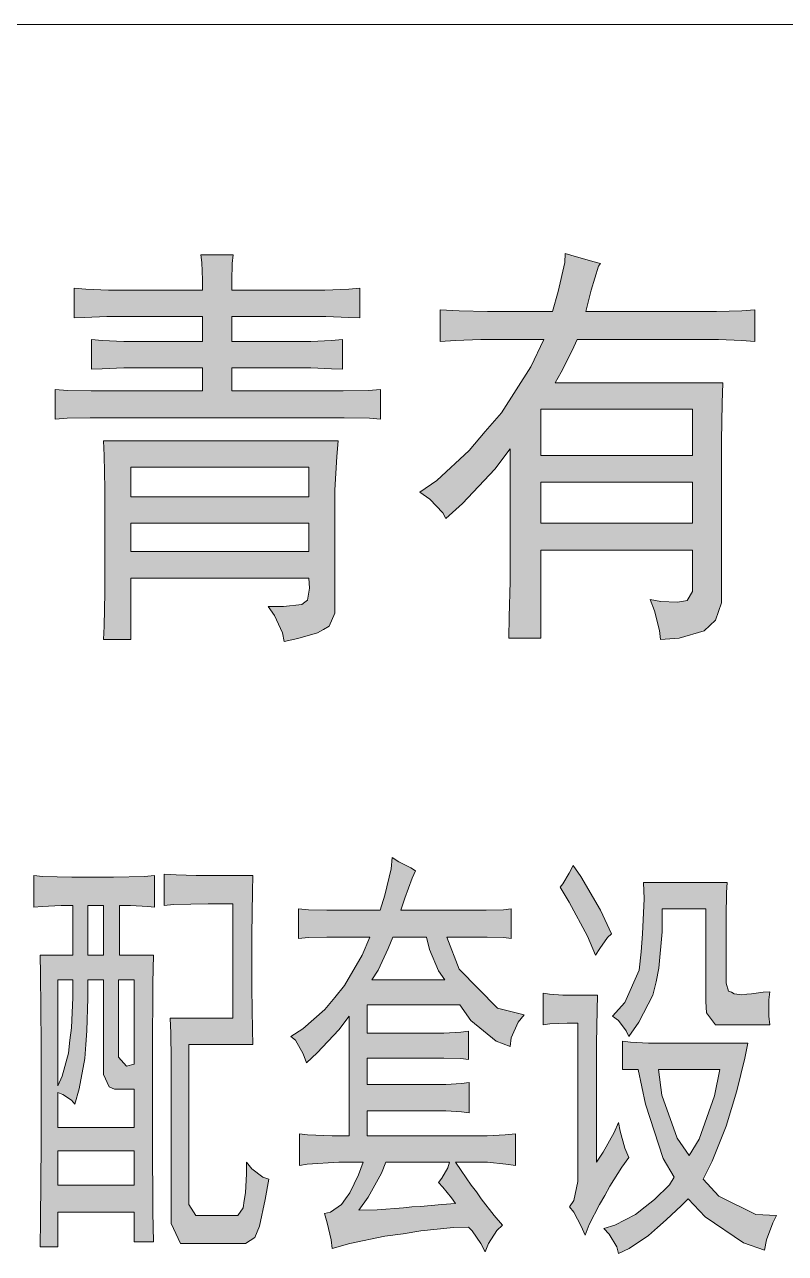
# Model space of a CAD drawing. Header units: millimetres. Extents: x 0 to 207, y 0 to 293.
# Drawn here: x 123.12 to 128.71, y 256.02 to 265.05 of the extents above; entities that cross this region are included whole.
import ezdxf

# ---------------------------------------------------------------- set-up
doc = ezdxf.new("R2010")
doc.units = ezdxf.units.MM

msp = doc.modelspace()

# ---------------------------------------------------------------- hatches: boundary and pattern name
h = msp.add_hatch(color=0)
h.dxf.hatch_style = 2
h.paths.add_polyline_path([(124.6505, 263.359194), (124.643444, 263.295694), (124.639917, 263.168694), (124.639917, 263.101667), (125.229056, 263.101667), (125.324306, 263.101667), (125.500694, 263.108722), (125.581833, 263.115778), (125.581833, 262.897056), (125.500694, 262.900583), (125.331361, 262.907639), (125.239639, 262.907639), (124.639917, 262.907639), (124.639917, 262.724194), (125.154972, 262.724194), (125.222, 262.724194), (125.373694, 262.73125), (125.454833, 262.738306), (125.454833, 262.519583), (125.373694, 262.523111), (125.222, 262.530167), (125.154972, 262.530167), (124.639917, 262.530167), (124.639917, 262.360833), (125.356056, 262.360833), (125.458361, 262.360833), (125.645333, 262.364361), (125.733528, 262.371417), (125.733528, 262.152694), (125.652389, 262.15975), (125.465417, 262.163278), (125.356056, 262.163278), (123.687417, 262.163278), (123.599222, 262.163278), (123.429889, 262.15975), (123.341694, 262.152694), (123.341694, 262.371417), (123.433417, 262.364361), (123.606278, 262.360833), (123.687417, 262.360833), (124.424722, 262.360833), (124.424722, 262.530167), (123.930833, 262.530167), (123.846167, 262.530167), (123.687417, 262.523111), (123.609806, 262.519583), (123.609806, 262.738306), (123.687417, 262.73125), (123.846167, 262.724194), (123.930833, 262.724194), (124.424722, 262.724194), (124.424722, 262.907639), (123.814417, 262.907639), (123.722694, 262.907639), (123.556889, 262.900583), (123.482806, 262.897056), (123.482806, 263.115778), (123.567472, 263.108722), (123.733278, 263.101667), (123.814417, 263.101667), (124.424722, 263.101667), (124.424722, 263.17575), (124.421194, 263.30275), (124.414139, 263.359194)])
h = msp.add_hatch(color=0)
h.paths.add_polyline_path([(126.022806, 261.616472), (126.146278, 261.701139), (126.386167, 261.923389), (126.502583, 262.060972), (126.622528, 262.198556), (126.837722, 262.537222), (126.932972, 262.738306), (126.544917, 262.738306), (126.470833, 262.738306), (126.283861, 262.73125), (126.170972, 262.724194), (126.170972, 262.957028), (126.312083, 262.949972), (126.520222, 262.942917), (126.590778, 262.942917), (126.996472, 262.942917), (127.038806, 263.091083), (127.088194, 263.30275), (127.091722, 263.369778), (127.172861, 263.345083), (127.303389, 263.309806), (127.34925, 263.295694), (127.335139, 263.278056), (127.282222, 263.101667), (127.243417, 262.942917), (128.11125, 262.942917), (128.202972, 262.942917), (128.389944, 262.949972), (128.485194, 262.957028), (128.485194, 262.724194), (128.389944, 262.73125), (128.217083, 262.738306), (128.143, 262.738306), (127.179917, 262.738306), (127.141111, 262.657167), (127.059972, 262.498417), (127.017639, 262.420806), (128.248833, 262.420806), (128.245306, 262.269111), (128.23825, 261.993944), (128.23825, 261.874), (128.23825, 260.886222), (128.23825, 260.801556), (128.195917, 260.674556), (128.153583, 260.63575), (128.11125, 260.596944), (127.927806, 260.544028), (127.790222, 260.533444), (127.783167, 260.600472), (127.747889, 260.745111), (127.716139, 260.82625), (127.79375, 260.812139), (127.913694, 260.808611), (127.948972, 260.812139), (127.987778, 260.819194), (128.026583, 260.886222), (128.026583, 260.946194), (128.026583, 261.189611), (126.911806, 261.189611), (126.911806, 260.544028), (126.675444, 260.544028), (126.678972, 260.69925), (126.686028, 260.960306), (126.686028, 261.069667), (126.686028, 261.933972), (126.573139, 261.785806), (126.336778, 261.531806), (126.213306, 261.422444), (126.192139, 261.464778), (126.096889, 261.563556)])
h.paths.add_polyline_path([(128.026583, 261.884583), (128.026583, 262.226778), (126.911806, 262.226778), (126.911806, 261.884583)])
h.paths.add_polyline_path([(128.026583, 261.387167), (128.026583, 261.690556), (126.911806, 261.690556), (126.911806, 261.387167)])
h = msp.add_hatch(color=0)
h.paths.add_polyline_path([(124.908028, 260.776861), (125.020917, 260.776861), (125.154972, 260.790972), (125.176139, 260.808611), (125.197306, 260.822722), (125.211417, 260.910917), (125.207889, 260.985), (123.899083, 260.985), (123.899083, 260.533444), (123.698, 260.533444), (123.701528, 260.632222), (123.708583, 260.879167), (123.708583, 261.030861), (123.708583, 261.507111), (123.708583, 261.641167), (123.701528, 261.884583), (123.698, 261.993944), (125.423083, 261.993944), (125.4125, 261.877528), (125.398389, 261.630583), (125.398389, 261.496528), (125.398389, 260.801556), (125.398389, 260.727472), (125.356056, 260.632222), (125.313722, 260.607528), (125.271389, 260.582833), (125.12675, 260.5405), (125.024444, 260.519333), (125.013861, 260.582833), (124.953889, 260.709833)])
h.paths.add_polyline_path([(125.207889, 261.581194), (125.207889, 261.799917), (123.899083, 261.799917), (123.899083, 261.581194)])
h.paths.add_polyline_path([(125.207889, 261.179028), (125.207889, 261.387167), (123.899083, 261.387167), (123.899083, 261.179028)])
h = msp.add_hatch(color=0)
h.paths.add_polyline_path([(125.991056, 258.833056), (125.966361, 258.780139), (125.913444, 258.631972), (125.881694, 258.543778), (126.446139, 258.543778), (126.509639, 258.543778), (126.636639, 258.547306), (126.693083, 258.554361), (126.693083, 258.335639), (126.640167, 258.342694), (126.516694, 258.346222), (126.446139, 258.346222), (126.220361, 258.346222), (126.312083, 258.109861), (126.594306, 257.824111), (126.788333, 257.774722), (126.746, 257.721806), (126.693083, 257.605389), (126.686028, 257.541889), (126.583722, 257.580694), (126.39675, 257.732389), (126.315611, 257.848806), (125.63475, 257.848806), (125.63475, 257.640667), (126.139222, 257.640667), (126.199194, 257.640667), (126.322667, 257.647722), (126.379111, 257.654778), (126.379111, 257.446639), (126.322667, 257.453694), (126.199194, 257.457222), (126.139222, 257.457222), (125.63475, 257.457222), (125.63475, 257.263194), (126.153333, 257.263194), (126.213306, 257.263194), (126.329722, 257.27025), (126.386167, 257.277306), (126.386167, 257.055056), (126.329722, 257.062111), (126.213306, 257.069167), (126.153333, 257.069167), (125.63475, 257.069167), (125.63475, 256.885722), (126.453194, 256.885722), (126.516694, 256.885722), (126.65075, 256.892778), (126.724833, 256.899833), (126.724833, 256.667), (126.654278, 256.677583), (126.520222, 256.691694), (126.453194, 256.691694), (126.283861, 256.691694), (126.326194, 256.631722), (126.400278, 256.522361), (126.439083, 256.472972), (126.474361, 256.423583), (126.569611, 256.300111), (126.629583, 256.229556), (126.58725, 256.19075), (126.527278, 256.0955), (126.502583, 256.032), (126.470833, 256.0955), (126.407333, 256.187222), (126.379111, 256.215444), (126.26975, 256.211917), (126.029861, 256.187222), (125.899333, 256.166056), (125.765278, 256.148417), (125.50775, 256.0955), (125.377222, 256.056694), (125.370167, 256.120194), (125.341944, 256.247194), (125.320778, 256.314222), (125.366639, 256.324806), (125.447778, 256.38125), (125.476, 256.423583), (125.50775, 256.465917), (125.57125, 256.599972), (125.606528, 256.691694), (125.426611, 256.691694), (125.193778, 256.677583), (125.137333, 256.667), (125.137333, 256.899833), (125.197306, 256.892778), (125.377222, 256.885722), (125.504222, 256.885722), (125.504222, 257.764139), (125.426611, 257.665361), (125.267861, 257.496028), (125.19025, 257.421944), (125.165556, 257.488972), (125.109111, 257.58775), (125.073833, 257.615972), (125.162028, 257.672417), (125.324306, 257.813528), (125.398389, 257.901722), (125.468944, 257.989917), (125.599472, 258.212167), (125.655917, 258.346222), (125.401917, 258.346222), (125.338417, 258.346222), (125.204361, 258.342694), (125.130278, 258.335639), (125.130278, 258.554361), (125.204361, 258.547306), (125.338417, 258.543778), (125.401917, 258.543778), (125.73, 258.543778), (125.765278, 258.653139), (125.811139, 258.847167), (125.818194, 258.931833), (125.867583, 258.900083), (125.955778, 258.854222)])
h.paths.add_polyline_path([(125.574778, 256.338917), (125.708833, 256.342444), (125.902861, 256.356556), (125.962833, 256.363611), (126.026333, 256.367139), (126.185083, 256.38125), (126.283861, 256.388306), (126.255639, 256.430639), (126.192139, 256.50825), (126.160389, 256.543528), (126.185083, 256.575278), (126.227417, 256.649361), (126.241528, 256.691694), (125.772333, 256.691694), (125.740583, 256.610556), (125.641806, 256.434167)])
h.paths.add_polyline_path([(126.20625, 258.03225), (126.160389, 258.099278), (126.093361, 258.2545), (126.072194, 258.346222), (125.82525, 258.346222), (125.789972, 258.261556), (125.715889, 258.102806), (125.670028, 258.03225)])
h = msp.add_hatch(color=0)
h.dxf.hatch_style = 2
h.paths.add_polyline_path([(127.148167, 258.871861), (127.204611, 258.790722), (127.34925, 258.543778), (127.430389, 258.370917), (127.402167, 258.342694), (127.345722, 258.261556), (127.313972, 258.212167), (127.254, 258.353278), (127.119944, 258.60375), (127.052917, 258.713111), (127.074083, 258.737806), (127.119944, 258.815417)])
h = msp.add_hatch(color=0)
h.paths.add_polyline_path([(123.472222, 258.212167), (123.472222, 258.579056), (123.387556, 258.579056), (123.246444, 258.572), (123.186472, 258.564944), (123.186472, 258.797778), (123.249972, 258.790722), (123.465167, 258.787194), (123.616861, 258.787194), (123.772083, 258.787194), (123.997861, 258.790722), (124.071944, 258.797778), (124.071944, 258.564944), (124.022556, 258.572), (123.895556, 258.579056), (123.814417, 258.579056), (123.814417, 258.212167), (124.064889, 258.212167), (124.061361, 258.011083), (124.057833, 257.496028), (124.057833, 257.178528), (124.057833, 256.861028), (124.061361, 256.324806), (124.064889, 256.106083), (123.923778, 256.106083), (123.923778, 256.324806), (123.362861, 256.324806), (123.362861, 256.070806), (123.232333, 256.070806), (123.235861, 256.264833), (123.239389, 256.82575), (123.239389, 257.189111), (123.239389, 257.563056), (123.235861, 258.074583), (123.232333, 258.212167)])
h.paths.add_polyline_path([(123.362861, 256.945694), (123.923778, 256.945694), (123.923778, 257.227917), (123.779139, 257.227917), (123.740333, 257.245556), (123.698, 257.337278), (123.698, 257.411361), (123.698, 258.03225), (123.581583, 258.03225), (123.581583, 257.898194), (123.574528, 257.658306), (123.567472, 257.556), (123.560417, 257.453694), (123.518083, 257.231444), (123.486333, 257.118556), (123.461639, 257.146778), (123.398139, 257.189111), (123.362861, 257.203222)])
h.paths.add_polyline_path([(123.923778, 256.522361), (123.923778, 256.776361), (123.362861, 256.776361), (123.362861, 256.522361)])
h.paths.add_polyline_path([(123.807361, 257.541889), (123.807361, 257.464278), (123.867333, 257.39725), (123.923778, 257.411361), (123.923778, 258.03225), (123.807361, 258.03225)])
h.paths.add_polyline_path([(123.362861, 257.252611), (123.394611, 257.323167), (123.440472, 257.4925), (123.451056, 257.58775), (123.461639, 257.679472), (123.472222, 257.901722), (123.472222, 258.03225), (123.362861, 258.03225)])
h.paths.add_polyline_path([(123.698, 258.212167), (123.698, 258.579056), (123.581583, 258.579056), (123.581583, 258.212167)])
h = msp.add_hatch(color=0)
h.dxf.hatch_style = 2
h.paths.add_polyline_path([(124.1425, 258.808361), (124.230694, 258.804833), (124.378861, 258.797778), (124.435306, 258.797778), (124.795139, 258.797778), (124.791611, 258.681361), (124.788083, 258.363861), (124.788083, 258.166306), (124.788083, 257.96875), (124.791611, 257.665361), (124.795139, 257.556), (124.325944, 257.556), (124.325944, 256.458861), (124.325944, 256.38125), (124.375333, 256.300111), (124.421194, 256.300111), (124.654028, 256.300111), (124.685778, 256.300111), (124.724583, 256.356556), (124.731639, 256.409472), (124.742222, 256.465917), (124.749278, 256.607028), (124.749278, 256.691694), (124.788083, 256.642306), (124.869222, 256.582333), (124.911556, 256.568222), (124.886861, 256.416528), (124.844528, 256.2225), (124.826889, 256.180167), (124.80925, 256.137833), (124.742222, 256.0955), (124.692833, 256.0955), (124.325944, 256.0955), (124.262444, 256.0955), (124.195417, 256.240139), (124.195417, 256.388306), (124.195417, 257.361972), (124.195417, 257.446639), (124.191889, 257.640667), (124.188361, 257.750028), (124.646972, 257.750028), (124.646972, 258.589639), (124.467056, 258.589639), (124.213056, 258.586111), (124.1425, 258.579056)])
h = msp.add_hatch(color=0)
h.dxf.hatch_style = 2
h.paths.add_polyline_path([(128.255889, 257.700639), (128.195917, 257.700639), (128.128889, 257.788833), (128.125361, 257.8735), (128.125361, 258.554361), (127.804333, 258.554361), (127.804333, 258.385028), (127.779639, 258.116917), (127.758472, 258.018139), (127.733778, 257.919361), (127.631472, 257.721806), (127.557389, 257.615972), (127.53975, 257.658306), (127.483306, 257.732389), (127.437444, 257.764139), (127.529167, 257.866444), (127.635, 258.102806), (127.649111, 258.236861), (127.659694, 258.370917), (127.670278, 258.628444), (127.66675, 258.748389), (128.280583, 258.748389), (128.277056, 258.674306), (128.273528, 258.494389), (128.273528, 258.385028), (128.273528, 258.053417), (128.273528, 258.007556), (128.291167, 257.947583), (128.312333, 257.940528), (128.3335, 257.929944), (128.389944, 257.922889), (128.425222, 257.926417), (128.4605, 257.929944), (128.545167, 257.940528), (128.594556, 257.944056), (128.5875, 257.884083), (128.5875, 257.764139), (128.594556, 257.700639)])
h = msp.add_hatch(color=0)
h.dxf.hatch_style = 2
h.paths.add_polyline_path([(127.328083, 257.919361), (127.324556, 257.81), (127.321028, 257.566583), (127.321028, 257.432528), (127.321028, 256.691694), (127.370417, 256.765778), (127.451556, 256.910417), (127.483306, 256.9845), (127.493889, 256.921), (127.529167, 256.794), (127.557389, 256.726972), (127.508, 256.656417), (127.419806, 256.515306), (127.381, 256.448278), (127.342194, 256.38125), (127.268111, 256.233083), (127.236361, 256.155472), (127.208139, 256.2225), (127.155222, 256.324806), (127.123472, 256.363611), (127.155222, 256.409472), (127.183444, 256.550583), (127.183444, 256.642306), (127.183444, 257.71475), (127.105833, 257.71475), (126.978833, 257.707694), (126.929444, 257.700639), (126.929444, 257.933472), (126.975306, 257.926417), (127.074083, 257.919361), (127.123472, 257.919361)])
h = msp.add_hatch(color=0)
h.paths.add_polyline_path([(127.511528, 257.580694), (127.5715, 257.573639), (127.702028, 257.566583), (127.776111, 257.566583), (128.432278, 257.566583), (128.411111, 257.457222), (128.351139, 257.217333), (128.312333, 257.086806), (128.273528, 256.956278), (128.171222, 256.69875), (128.104194, 256.568222), (128.220611, 256.441222), (128.49225, 256.307167), (128.643944, 256.300111), (128.615722, 256.247194), (128.569861, 256.120194), (128.55575, 256.046111), (128.400528, 256.099028), (128.118306, 256.289528), (127.994833, 256.423583), (127.945444, 256.374194), (127.832556, 256.268361), (127.769056, 256.211917), (127.702028, 256.151944), (127.560917, 256.056694), (127.483306, 256.021417), (127.469194, 256.070806), (127.41275, 256.162528), (127.373944, 256.204861), (127.455083, 256.229556), (127.606778, 256.307167), (127.677333, 256.363611), (127.747889, 256.416528), (127.85725, 256.525889), (127.892528, 256.582333), (127.811389, 256.719917), (127.680861, 257.118556), (127.627944, 257.372556), (127.511528, 257.372556)])
h.paths.add_polyline_path([(128.001889, 256.741083), (128.075972, 256.861028), (128.188861, 257.178528), (128.227667, 257.372556), (127.776111, 257.372556), (127.800806, 257.185583), (127.913694, 256.868083)])

# ---------------------------------------------------------------- linework, layer by layer
at = {"color": 0, "lineweight": 0}
msp.add_lwpolyline([(77.840417, 265.052528), (201.9935, 265.052528)], dxfattribs=at)
for points in [[(124.6505, 263.359194), (124.643444, 263.295694), (124.639917, 263.168694), (124.639917, 263.101667), (125.229056, 263.101667), (125.324306, 263.101667), (125.500694, 263.108722), (125.581833, 263.115778), (125.581833, 262.897056), (125.500694, 262.900583), (125.331361, 262.907639), (125.239639, 262.907639), (124.639917, 262.907639), (124.639917, 262.724194), (125.154972, 262.724194), (125.222, 262.724194), (125.373694, 262.73125), (125.454833, 262.738306), (125.454833, 262.519583), (125.373694, 262.523111), (125.222, 262.530167), (125.154972, 262.530167), (124.639917, 262.530167), (124.639917, 262.360833), (125.356056, 262.360833), (125.458361, 262.360833), (125.645333, 262.364361), (125.733528, 262.371417), (125.733528, 262.152694), (125.652389, 262.15975), (125.465417, 262.163278), (125.356056, 262.163278), (123.687417, 262.163278), (123.599222, 262.163278), (123.429889, 262.15975), (123.341694, 262.152694), (123.341694, 262.371417), (123.433417, 262.364361), (123.606278, 262.360833), (123.687417, 262.360833), (124.424722, 262.360833), (124.424722, 262.530167), (123.930833, 262.530167), (123.846167, 262.530167), (123.687417, 262.523111), (123.609806, 262.519583), (123.609806, 262.738306), (123.687417, 262.73125), (123.846167, 262.724194), (123.930833, 262.724194), (124.424722, 262.724194), (124.424722, 262.907639), (123.814417, 262.907639), (123.722694, 262.907639), (123.556889, 262.900583), (123.482806, 262.897056), (123.482806, 263.115778), (123.567472, 263.108722), (123.733278, 263.101667), (123.814417, 263.101667), (124.424722, 263.101667), (124.424722, 263.17575), (124.421194, 263.30275), (124.414139, 263.359194)], [(126.022806, 261.616472), (126.146278, 261.701139), (126.386167, 261.923389), (126.502583, 262.060972), (126.622528, 262.198556), (126.837722, 262.537222), (126.932972, 262.738306), (126.544917, 262.738306), (126.470833, 262.738306), (126.283861, 262.73125), (126.170972, 262.724194), (126.170972, 262.957028), (126.312083, 262.949972), (126.520222, 262.942917), (126.590778, 262.942917), (126.996472, 262.942917), (127.038806, 263.091083), (127.088194, 263.30275), (127.091722, 263.369778), (127.172861, 263.345083), (127.303389, 263.309806), (127.34925, 263.295694), (127.335139, 263.278056), (127.282222, 263.101667), (127.243417, 262.942917), (128.11125, 262.942917), (128.202972, 262.942917), (128.389944, 262.949972), (128.485194, 262.957028), (128.485194, 262.724194), (128.389944, 262.73125), (128.217083, 262.738306), (128.143, 262.738306), (127.179917, 262.738306), (127.141111, 262.657167), (127.059972, 262.498417), (127.017639, 262.420806), (128.248833, 262.420806), (128.245306, 262.269111), (128.23825, 261.993944), (128.23825, 261.874), (128.23825, 260.886222), (128.23825, 260.801556), (128.195917, 260.674556), (128.153583, 260.63575), (128.11125, 260.596944), (127.927806, 260.544028), (127.790222, 260.533444), (127.783167, 260.600472), (127.747889, 260.745111), (127.716139, 260.82625), (127.79375, 260.812139), (127.913694, 260.808611), (127.948972, 260.812139), (127.987778, 260.819194), (128.026583, 260.886222), (128.026583, 260.946194), (128.026583, 261.189611), (126.911806, 261.189611), (126.911806, 260.544028), (126.675444, 260.544028), (126.678972, 260.69925), (126.686028, 260.960306), (126.686028, 261.069667), (126.686028, 261.933972), (126.573139, 261.785806), (126.336778, 261.531806), (126.213306, 261.422444), (126.192139, 261.464778), (126.096889, 261.563556)], [(128.026583, 261.884583), (128.026583, 262.226778), (126.911806, 262.226778), (126.911806, 261.884583)], [(124.908028, 260.776861), (125.020917, 260.776861), (125.154972, 260.790972), (125.176139, 260.808611), (125.197306, 260.822722), (125.211417, 260.910917), (125.207889, 260.985), (123.899083, 260.985), (123.899083, 260.533444), (123.698, 260.533444), (123.701528, 260.632222), (123.708583, 260.879167), (123.708583, 261.030861), (123.708583, 261.507111), (123.708583, 261.641167), (123.701528, 261.884583), (123.698, 261.993944), (125.423083, 261.993944), (125.4125, 261.877528), (125.398389, 261.630583), (125.398389, 261.496528), (125.398389, 260.801556), (125.398389, 260.727472), (125.356056, 260.632222), (125.313722, 260.607528), (125.271389, 260.582833), (125.12675, 260.5405), (125.024444, 260.519333), (125.013861, 260.582833), (124.953889, 260.709833)], [(125.207889, 261.581194), (125.207889, 261.799917), (123.899083, 261.799917), (123.899083, 261.581194)], [(128.026583, 261.387167), (128.026583, 261.690556), (126.911806, 261.690556), (126.911806, 261.387167)], [(125.207889, 261.179028), (125.207889, 261.387167), (123.899083, 261.387167), (123.899083, 261.179028)], [(125.991056, 258.833056), (125.966361, 258.780139), (125.913444, 258.631972), (125.881694, 258.543778), (126.446139, 258.543778), (126.509639, 258.543778), (126.636639, 258.547306), (126.693083, 258.554361), (126.693083, 258.335639), (126.640167, 258.342694), (126.516694, 258.346222), (126.446139, 258.346222), (126.220361, 258.346222), (126.312083, 258.109861), (126.594306, 257.824111), (126.788333, 257.774722), (126.746, 257.721806), (126.693083, 257.605389), (126.686028, 257.541889), (126.583722, 257.580694), (126.39675, 257.732389), (126.315611, 257.848806), (125.63475, 257.848806), (125.63475, 257.640667), (126.139222, 257.640667), (126.199194, 257.640667), (126.322667, 257.647722), (126.379111, 257.654778), (126.379111, 257.446639), (126.322667, 257.453694), (126.199194, 257.457222), (126.139222, 257.457222), (125.63475, 257.457222), (125.63475, 257.263194), (126.153333, 257.263194), (126.213306, 257.263194), (126.329722, 257.27025), (126.386167, 257.277306), (126.386167, 257.055056), (126.329722, 257.062111), (126.213306, 257.069167), (126.153333, 257.069167), (125.63475, 257.069167), (125.63475, 256.885722), (126.453194, 256.885722), (126.516694, 256.885722), (126.65075, 256.892778), (126.724833, 256.899833), (126.724833, 256.667), (126.654278, 256.677583), (126.520222, 256.691694), (126.453194, 256.691694), (126.283861, 256.691694), (126.326194, 256.631722), (126.400278, 256.522361), (126.439083, 256.472972), (126.474361, 256.423583), (126.569611, 256.300111), (126.629583, 256.229556), (126.58725, 256.19075), (126.527278, 256.0955), (126.502583, 256.032), (126.470833, 256.0955), (126.407333, 256.187222), (126.379111, 256.215444), (126.26975, 256.211917), (126.029861, 256.187222), (125.899333, 256.166056), (125.765278, 256.148417), (125.50775, 256.0955), (125.377222, 256.056694), (125.370167, 256.120194), (125.341944, 256.247194), (125.320778, 256.314222), (125.366639, 256.324806), (125.447778, 256.38125), (125.476, 256.423583), (125.50775, 256.465917), (125.57125, 256.599972), (125.606528, 256.691694), (125.426611, 256.691694), (125.193778, 256.677583), (125.137333, 256.667), (125.137333, 256.899833), (125.197306, 256.892778), (125.377222, 256.885722), (125.504222, 256.885722), (125.504222, 257.764139), (125.426611, 257.665361), (125.267861, 257.496028), (125.19025, 257.421944), (125.165556, 257.488972), (125.109111, 257.58775), (125.073833, 257.615972), (125.162028, 257.672417), (125.324306, 257.813528), (125.398389, 257.901722), (125.468944, 257.989917), (125.599472, 258.212167), (125.655917, 258.346222), (125.401917, 258.346222), (125.338417, 258.346222), (125.204361, 258.342694), (125.130278, 258.335639), (125.130278, 258.554361), (125.204361, 258.547306), (125.338417, 258.543778), (125.401917, 258.543778), (125.73, 258.543778), (125.765278, 258.653139), (125.811139, 258.847167), (125.818194, 258.931833), (125.867583, 258.900083), (125.955778, 258.854222)], [(127.148167, 258.871861), (127.204611, 258.790722), (127.34925, 258.543778), (127.430389, 258.370917), (127.402167, 258.342694), (127.345722, 258.261556), (127.313972, 258.212167), (127.254, 258.353278), (127.119944, 258.60375), (127.052917, 258.713111), (127.074083, 258.737806), (127.119944, 258.815417)], [(123.472222, 258.212167), (123.472222, 258.579056), (123.387556, 258.579056), (123.246444, 258.572), (123.186472, 258.564944), (123.186472, 258.797778), (123.249972, 258.790722), (123.465167, 258.787194), (123.616861, 258.787194), (123.772083, 258.787194), (123.997861, 258.790722), (124.071944, 258.797778), (124.071944, 258.564944), (124.022556, 258.572), (123.895556, 258.579056), (123.814417, 258.579056), (123.814417, 258.212167), (124.064889, 258.212167), (124.061361, 258.011083), (124.057833, 257.496028), (124.057833, 257.178528), (124.057833, 256.861028), (124.061361, 256.324806), (124.064889, 256.106083), (123.923778, 256.106083), (123.923778, 256.324806), (123.362861, 256.324806), (123.362861, 256.070806), (123.232333, 256.070806), (123.235861, 256.264833), (123.239389, 256.82575), (123.239389, 257.189111), (123.239389, 257.563056), (123.235861, 258.074583), (123.232333, 258.212167)], [(124.1425, 258.808361), (124.230694, 258.804833), (124.378861, 258.797778), (124.435306, 258.797778), (124.795139, 258.797778), (124.791611, 258.681361), (124.788083, 258.363861), (124.788083, 258.166306), (124.788083, 257.96875), (124.791611, 257.665361), (124.795139, 257.556), (124.325944, 257.556), (124.325944, 256.458861), (124.325944, 256.38125), (124.375333, 256.300111), (124.421194, 256.300111), (124.654028, 256.300111), (124.685778, 256.300111), (124.724583, 256.356556), (124.731639, 256.409472), (124.742222, 256.465917), (124.749278, 256.607028), (124.749278, 256.691694), (124.788083, 256.642306), (124.869222, 256.582333), (124.911556, 256.568222), (124.886861, 256.416528), (124.844528, 256.2225), (124.826889, 256.180167), (124.80925, 256.137833), (124.742222, 256.0955), (124.692833, 256.0955), (124.325944, 256.0955), (124.262444, 256.0955), (124.195417, 256.240139), (124.195417, 256.388306), (124.195417, 257.361972), (124.195417, 257.446639), (124.191889, 257.640667), (124.188361, 257.750028), (124.646972, 257.750028), (124.646972, 258.589639), (124.467056, 258.589639), (124.213056, 258.586111), (124.1425, 258.579056)], [(128.255889, 257.700639), (128.195917, 257.700639), (128.128889, 257.788833), (128.125361, 257.8735), (128.125361, 258.554361), (127.804333, 258.554361), (127.804333, 258.385028), (127.779639, 258.116917), (127.758472, 258.018139), (127.733778, 257.919361), (127.631472, 257.721806), (127.557389, 257.615972), (127.53975, 257.658306), (127.483306, 257.732389), (127.437444, 257.764139), (127.529167, 257.866444), (127.635, 258.102806), (127.649111, 258.236861), (127.659694, 258.370917), (127.670278, 258.628444), (127.66675, 258.748389), (128.280583, 258.748389), (128.277056, 258.674306), (128.273528, 258.494389), (128.273528, 258.385028), (128.273528, 258.053417), (128.273528, 258.007556), (128.291167, 257.947583), (128.312333, 257.940528), (128.3335, 257.929944), (128.389944, 257.922889), (128.425222, 257.926417), (128.4605, 257.929944), (128.545167, 257.940528), (128.594556, 257.944056), (128.5875, 257.884083), (128.5875, 257.764139), (128.594556, 257.700639)], [(123.698, 258.212167), (123.698, 258.579056), (123.581583, 258.579056), (123.581583, 258.212167)], [(126.20625, 258.03225), (126.160389, 258.099278), (126.093361, 258.2545), (126.072194, 258.346222), (125.82525, 258.346222), (125.789972, 258.261556), (125.715889, 258.102806), (125.670028, 258.03225)], [(123.362861, 256.945694), (123.923778, 256.945694), (123.923778, 257.227917), (123.779139, 257.227917), (123.740333, 257.245556), (123.698, 257.337278), (123.698, 257.411361), (123.698, 258.03225), (123.581583, 258.03225), (123.581583, 257.898194), (123.574528, 257.658306), (123.567472, 257.556), (123.560417, 257.453694), (123.518083, 257.231444), (123.486333, 257.118556), (123.461639, 257.146778), (123.398139, 257.189111), (123.362861, 257.203222)], [(123.362861, 257.252611), (123.394611, 257.323167), (123.440472, 257.4925), (123.451056, 257.58775), (123.461639, 257.679472), (123.472222, 257.901722), (123.472222, 258.03225), (123.362861, 258.03225)], [(123.807361, 257.541889), (123.807361, 257.464278), (123.867333, 257.39725), (123.923778, 257.411361), (123.923778, 258.03225), (123.807361, 258.03225)], [(127.328083, 257.919361), (127.324556, 257.81), (127.321028, 257.566583), (127.321028, 257.432528), (127.321028, 256.691694), (127.370417, 256.765778), (127.451556, 256.910417), (127.483306, 256.9845), (127.493889, 256.921), (127.529167, 256.794), (127.557389, 256.726972), (127.508, 256.656417), (127.419806, 256.515306), (127.381, 256.448278), (127.342194, 256.38125), (127.268111, 256.233083), (127.236361, 256.155472), (127.208139, 256.2225), (127.155222, 256.324806), (127.123472, 256.363611), (127.155222, 256.409472), (127.183444, 256.550583), (127.183444, 256.642306), (127.183444, 257.71475), (127.105833, 257.71475), (126.978833, 257.707694), (126.929444, 257.700639), (126.929444, 257.933472), (126.975306, 257.926417), (127.074083, 257.919361), (127.123472, 257.919361)], [(127.511528, 257.580694), (127.5715, 257.573639), (127.702028, 257.566583), (127.776111, 257.566583), (128.432278, 257.566583), (128.411111, 257.457222), (128.351139, 257.217333), (128.312333, 257.086806), (128.273528, 256.956278), (128.171222, 256.69875), (128.104194, 256.568222), (128.220611, 256.441222), (128.49225, 256.307167), (128.643944, 256.300111), (128.615722, 256.247194), (128.569861, 256.120194), (128.55575, 256.046111), (128.400528, 256.099028), (128.118306, 256.289528), (127.994833, 256.423583), (127.945444, 256.374194), (127.832556, 256.268361), (127.769056, 256.211917), (127.702028, 256.151944), (127.560917, 256.056694), (127.483306, 256.021417), (127.469194, 256.070806), (127.41275, 256.162528), (127.373944, 256.204861), (127.455083, 256.229556), (127.606778, 256.307167), (127.677333, 256.363611), (127.747889, 256.416528), (127.85725, 256.525889), (127.892528, 256.582333), (127.811389, 256.719917), (127.680861, 257.118556), (127.627944, 257.372556), (127.511528, 257.372556)], [(128.001889, 256.741083), (128.075972, 256.861028), (128.188861, 257.178528), (128.227667, 257.372556), (127.776111, 257.372556), (127.800806, 257.185583), (127.913694, 256.868083)], [(123.923778, 256.522361), (123.923778, 256.776361), (123.362861, 256.776361), (123.362861, 256.522361)], [(125.574778, 256.338917), (125.708833, 256.342444), (125.902861, 256.356556), (125.962833, 256.363611), (126.026333, 256.367139), (126.185083, 256.38125), (126.283861, 256.388306), (126.255639, 256.430639), (126.192139, 256.50825), (126.160389, 256.543528), (126.185083, 256.575278), (126.227417, 256.649361), (126.241528, 256.691694), (125.772333, 256.691694), (125.740583, 256.610556), (125.641806, 256.434167)]]:
    msp.add_lwpolyline(points, close=True, dxfattribs=at)

doc.saveas('drawing.dxf')
